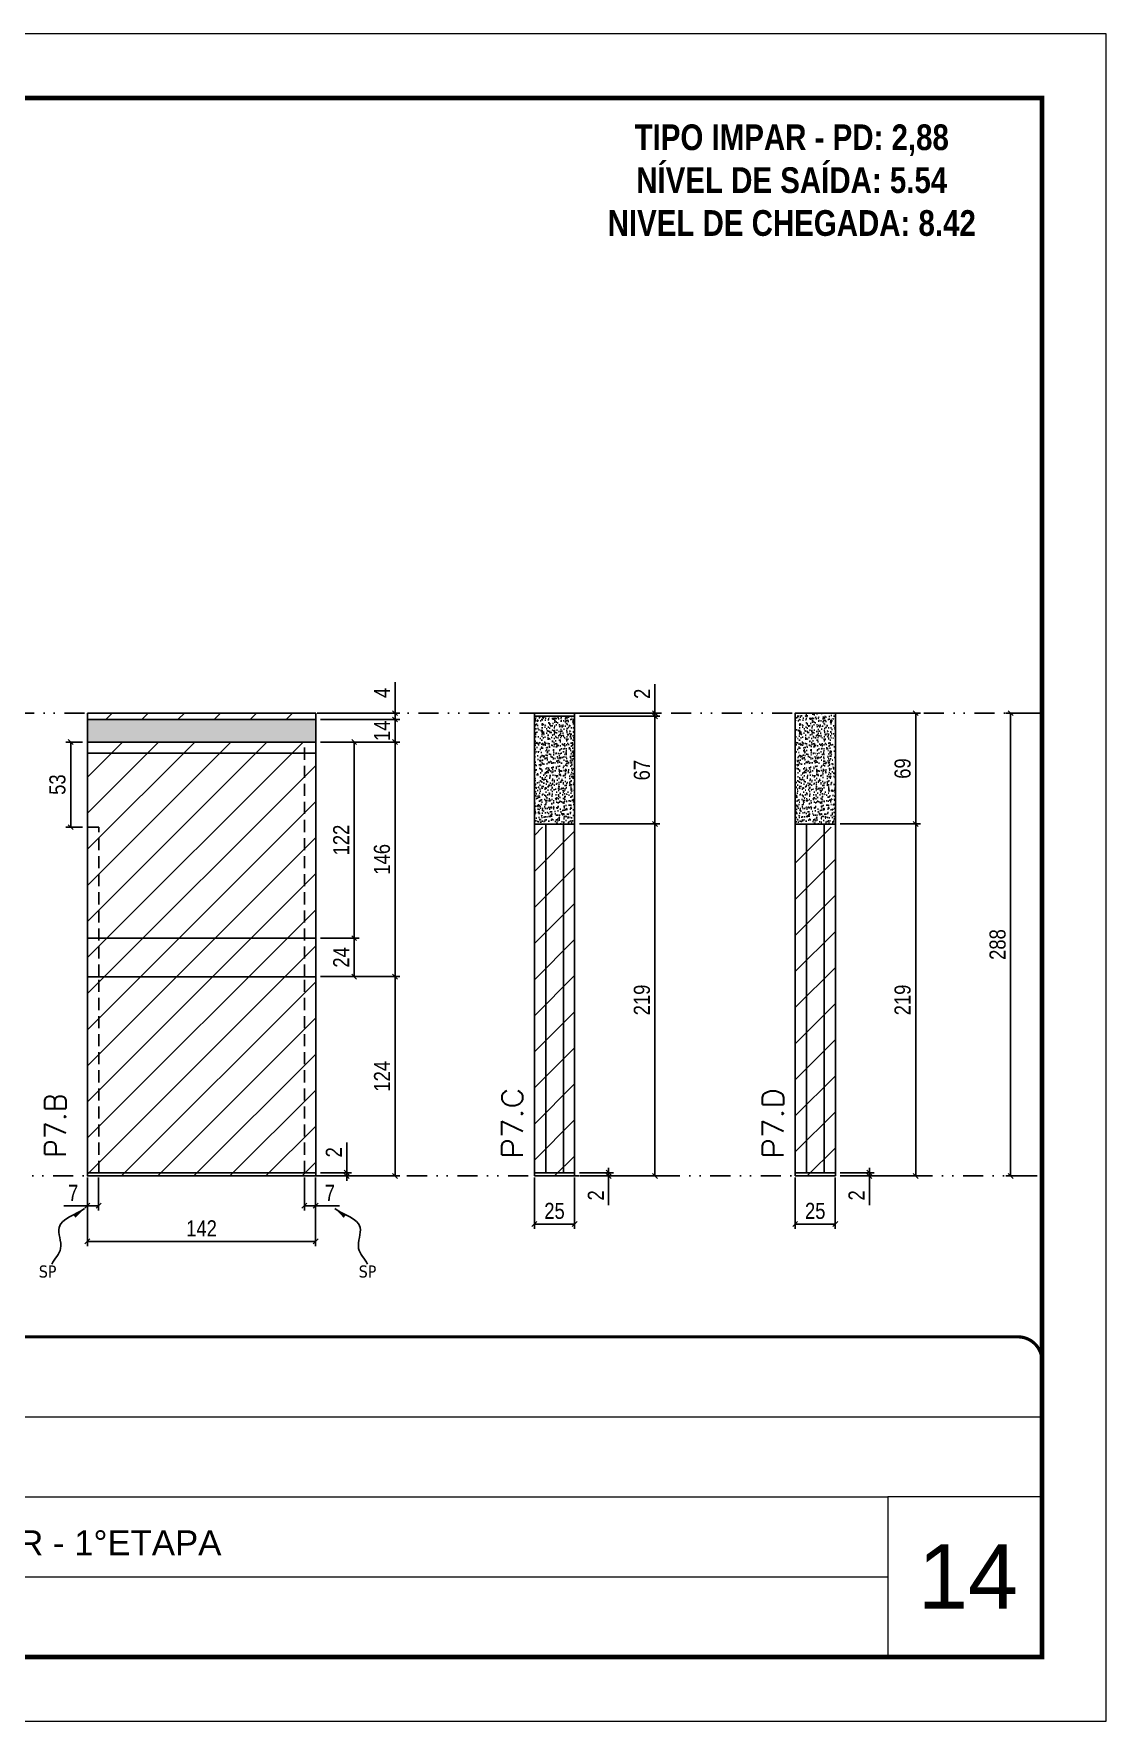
# Model space of a CAD drawing. Extents: x 14400 to 24104, y -21631 to 6985.
# Drawn here: x 16830 to 17497, y 2489 to 3539 of the extents above; entities that cross this region are included whole.
import ezdxf

# ---------------------------------------------------------------- set-up
doc = ezdxf.new("R2010")
doc.units = 0
for name, pattern in [('CONTINUO', [0]), ('DASHED', [0.75, 0.5, -0.25]), ('DIVIDE2', [0.625, 0.25, -0.125, 0, -0.125, 0, -0.125]), ('HIDDEN', [0.375, 0.25, -0.125])]:
    doc.linetypes.add(name, pattern=pattern)
for name, color, linetype, lineweight in [('CARIMBO', 255, 'Continuous', 9), ('Folhas', 255, 'Continuous', 9), ('Hachura', 251, 'Continuous', 9), ('SARRAFO DE PRESSAO', 251, 'DASHED', 9), ('Texto Seção', 7, 'Continuous', 15)]:
    doc.layers.add(name, color=color, linetype=linetype, lineweight=lineweight)
for name, color, linetype in [('COTA', 241, 'Continuous'), ('NOMENCLATURA', 7, 'Continuous'), ('Nível', 160, 'Continuous'), ('Painéis', 200, 'Continuous'), ('SARR_2.2x7', 40, 'Continuous'), ('Sarrafo de Pressão', 42, 'HIDDEN'), ('texto', 7, 'Continuous')]:
    doc.layers.add(name, color=color, linetype=linetype)
doc.styles.add('ARIAL', font='arial.ttf')
doc.styles.add('COTA TECNICA', font='techl___.ttf', dxfattribs={"height": 10})
doc.styles.add('COTA TECNICA-50', font='techl___.ttf', dxfattribs={"height": 10})
doc.styles.add('REGUA-120', font='ROMANS.shx', dxfattribs={"height": 15})
doc.styles.add('ROMANC', font='techb___.ttf', dxfattribs={"height": 2.5})
doc.styles.get("Standard").update_dxf_attribs({"font": 'arial.ttf'})
doc.dimstyles.new('COTA PAINEL-50', dxfattribs={"dimtxt": 10, "dimasz": 3, "dimexe": 3, "dimexo": 3, "dimgap": 3, "dimtad": 1, "dimdec": 1, "dimzin": 12, "dimdsep": 46, "dimtxsty": 'COTA TECNICA-50', "dimblk1": 'OBLIQUE', "dimblk2": 'OBLIQUE', "dimsah": 1, "dimcen": 0.9, "dimclrd": 4, "dimclre": 4, "dimclrt": 240, "dimadec": 1, "dimazin": 3, "dimtfac": 1, "dimtdec": 1, "dimtmove": 0, "dimatfit": 3, "dimfxl": 1, "dimtolj": 1, "dimtzin": 12, "dimarcsym": 0})
doc.dimstyles.new('PAINEL', dxfattribs={"dimtxt": 10, "dimasz": 3, "dimexe": 3, "dimexo": 3, "dimgap": 3, "dimtad": 1, "dimdec": 1, "dimzin": 12, "dimdsep": 46, "dimtxsty": 'COTA TECNICA', "dimblk1": 'OBLIQUE', "dimblk2": 'OBLIQUE', "dimsah": 1, "dimcen": 0.9, "dimclrd": 4, "dimclre": 4, "dimclrt": 240, "dimadec": 1, "dimazin": 3, "dimtfac": 1, "dimtdec": 1, "dimtmove": 0, "dimatfit": 3, "dimfxl": 1, "dimtolj": 1, "dimtzin": 12, "dimarcsym": 0})
doc.dimstyles.get("Standard").update_dxf_attribs({"dimtxt": 0.18, "dimasz": 0.18, "dimexe": 0.18, "dimexo": 0.0625, "dimgap": 0.09, "dimtad": 0, "dimtih": 1, "dimtoh": 1, "dimdec": 4, "dimzin": 0, "dimdsep": 46, "dimtxsty": 'Standard', "dimcen": 0.09, "dimadec": 0, "dimazin": 0, "dimtfac": 1, "dimtdec": 4, "dimtofl": 0, "dimtmove": 0, "dimatfit": 3, "dimfxl": 1, "dimtolj": 1, "dimtzin": 0, "dimarcsym": 0})

# ---------------------------------------------------------------- blocks, each defined once
blk = doc.blocks.new('9999999999')
at = {"color": 30, "linetype": 'CONTINUO'}
for p, q in [((98564.6, 34379.6), (99584, 34379.6)), ((98564.6, 34329.8), (99488, 34329.8)), ((99584, 34329.8), (99488, 34329.8)), ((99488, 34329.8), (99488, 34230.2)), ((98564.6, 34280), (99488, 34280))]:
    blk.add_line(p, q, dxfattribs=at)
at = {"color": 30, "linetype": 'CONTINUO', "const_width": 2}
blk.add_lwpolyline([(99584, 34230.2), (99584, 34414.4, 0.414214), (99569, 34429.4), (98229, 34429.4, 0.414214), (98214, 34414.4), (98214, 34245.2, 0.414214), (98229, 34230.2), (99584, 34230.2)], format="xyb", dxfattribs=at)
at = {"layer": 'Folhas'}
blk.add_lwpolyline([(98139, 34190.2), (99624, 34190.2), (99624, 35240.2), (98139, 35240.2)], close=True, dxfattribs=at)
at = {"layer": 'Folhas', "color": 30, "const_width": 3}
blk.add_lwpolyline([(98214, 34230.2), (99584, 34230.2), (99584, 35200.2), (98214, 35200.2)], close=True, dxfattribs=at)
at = {"color": 7, "linetype": 'Continuous', "ltscale": 5, "style": 'ARIAL'}
blk.add_text('TIPO IMPAR - 1°ETAPA', height=15.483, dxfattribs=at).set_placement((98837.7, 34293.5))
blk = doc.blocks.new('_Oblique')
at = {"color": 0, "linetype": 'ByBlock', "lineweight": -2}
blk.add_line((-0.5, -0.5), (0.5, 0.5), dxfattribs=at)
blk = doc.blocks.new('*D843')
at = {"layer": 'COTA', "color": 4, "lineweight": -2, "transparency": 16777216}
for p, q in [((17141.2, 2827.3), (17141.2, 2795.4)), ((17166.2, 2827.3), (17166.2, 2795.4)), ((17141.2, 2798.4), (17166.2, 2798.4))]:
    blk.add_line(p, q, dxfattribs=at)
at = {"layer": 'Defpoints', "color": 0, "transparency": 16777216}
for p in [(17141.2, 2830.3), (17166.2, 2830.3), (17166.2, 2798.4)]:
    blk.add_point(p, dxfattribs=at)
at = {"layer": 'COTA', "color": 4, "lineweight": -2, "transparency": 16777216, "xscale": 3, "yscale": 3, "zscale": 3, "rotation": 180}
blk.add_blockref('_Oblique', (17141.2, 2798.4), dxfattribs=at)
at = {"layer": 'COTA', "color": 4, "lineweight": -2, "transparency": 16777216, "xscale": 3, "yscale": 3, "zscale": 3}
blk.add_blockref('_Oblique', (17166.2, 2798.4), dxfattribs=at)
at = {"layer": 'COTA', "color": 240, "transparency": 16777216, "insert": (17153.7, 2806.5), "char_height": 10, "attachment_point": 5, "style": 'COTA TECNICA'}
blk.add_mtext('\\A1;25', dxfattribs=at)
blk = doc.blocks.new('*D844')
at = {"layer": 'COTA', "color": 4, "lineweight": -2, "transparency": 16777216}
for p, q in [((17169.2, 2830.3), (17190.4, 2830.3)), ((17169.2, 2828.3), (17190.4, 2828.3)), ((17187.4, 2830.3), (17187.4, 2833.3)), ((17187.4, 2830.3), (17187.4, 2828.3)), ((17187.4, 2828.3), (17187.4, 2810.2))]:
    blk.add_line(p, q, dxfattribs=at)
at = {"layer": 'Defpoints', "color": 0, "transparency": 16777216}
for p in [(17166.2, 2830.3), (17166.2, 2828.3), (17187.4, 2830.3)]:
    blk.add_point(p, dxfattribs=at)
at = {"layer": 'COTA', "color": 4, "lineweight": -2, "transparency": 16777216, "xscale": 3, "yscale": 3, "zscale": 3}
for p, rotation in [((17187.4, 2830.3), 270), ((17187.4, 2828.3), 90)]:
    blk.add_blockref('_Oblique', p, dxfattribs=dict(at, rotation=rotation))
at = {"layer": 'COTA', "color": 240, "transparency": 16777216, "insert": (17179.4, 2816.2), "char_height": 10, "attachment_point": 5, "rotation": 90, "style": 'COTA TECNICA-50'}
blk.add_mtext('\\A1;2', dxfattribs=at)
blk = doc.blocks.new('*D845')
at = {"layer": 'COTA', "color": 4, "lineweight": -2, "transparency": 16777216}
for p, q in [((17169.2, 3047.3), (17219.2, 3047.3)), ((17216.2, 2828.3), (17216.2, 3047.3)), ((17169.2, 2828.3), (17219.2, 2828.3))]:
    blk.add_line(p, q, dxfattribs=at)
at = {"layer": 'Defpoints', "color": 0, "transparency": 16777216}
for p in [(17166.2, 3047.3), (17216.2, 3047.3), (17166.2, 2828.3)]:
    blk.add_point(p, dxfattribs=at)
at = {"layer": 'COTA', "color": 4, "lineweight": -2, "transparency": 16777216, "xscale": 3, "yscale": 3, "zscale": 3}
for p, rotation in [((17216.2, 3047.3), 90), ((17216.2, 2828.3), 270)]:
    blk.add_blockref('_Oblique', p, dxfattribs=dict(at, rotation=rotation))
at = {"layer": 'COTA', "color": 240, "transparency": 16777216, "insert": (17208.1, 2937.8), "char_height": 10, "attachment_point": 5, "rotation": 90, "style": 'COTA TECNICA-50'}
blk.add_mtext('\\A1;219', dxfattribs=at)
blk = doc.blocks.new('*D853')
at = {"layer": 'COTA', "color": 4, "lineweight": -2, "transparency": 16777216}
for p, q in [((17169.2, 3114.3), (17219.2, 3114.3)), ((17216.2, 3047.3), (17216.2, 3114.3)), ((17169.2, 3047.3), (17219.2, 3047.3))]:
    blk.add_line(p, q, dxfattribs=at)
at = {"layer": 'Defpoints', "color": 0, "transparency": 16777216}
for p in [(17166.2, 3114.3), (17216.2, 3114.3), (17166.2, 3047.3)]:
    blk.add_point(p, dxfattribs=at)
at = {"layer": 'COTA', "color": 4, "lineweight": -2, "transparency": 16777216, "xscale": 3, "yscale": 3, "zscale": 3}
for p, rotation in [((17216.2, 3114.3), 90), ((17216.2, 3047.3), 270)]:
    blk.add_blockref('_Oblique', p, dxfattribs=dict(at, rotation=rotation))
at = {"layer": 'COTA', "color": 240, "transparency": 16777216, "insert": (17208.1, 3080.8), "char_height": 10, "attachment_point": 5, "rotation": 90, "style": 'COTA TECNICA'}
blk.add_mtext('\\A1;67', dxfattribs=at)
blk = doc.blocks.new('*D846')
at = {"layer": 'COTA', "color": 4, "lineweight": -2, "transparency": 16777216}
for p, q in [((16863.1, 2827.3), (16863.1, 2784.6)), ((17005.1, 2827.3), (17005.1, 2784.6)), ((17005.1, 2787.6), (16863.1, 2787.6))]:
    blk.add_line(p, q, dxfattribs=at)
at = {"layer": 'Defpoints', "color": 0, "transparency": 16777216}
for p in [(16863.1, 2830.3), (17005.1, 2830.3), (16863.1, 2787.6)]:
    blk.add_point(p, dxfattribs=at)
at = {"layer": 'COTA', "color": 4, "lineweight": -2, "transparency": 16777216, "xscale": 3, "yscale": 3, "zscale": 3, "rotation": 180}
blk.add_blockref('_Oblique', (16863.1, 2787.6), dxfattribs=at)
at = {"layer": 'COTA', "color": 4, "lineweight": -2, "transparency": 16777216, "xscale": 3, "yscale": 3, "zscale": 3}
blk.add_blockref('_Oblique', (17005.1, 2787.6), dxfattribs=at)
at = {"layer": 'COTA', "color": 240, "transparency": 16777216, "insert": (16934.1, 2795.7), "char_height": 10, "attachment_point": 5, "style": 'COTA TECNICA'}
blk.add_mtext('\\A1;142', dxfattribs=at)
blk = doc.blocks.new('*D847')
at = {"layer": 'COTA', "color": 4, "lineweight": -2, "transparency": 16777216}
for p, q in [((16998.1, 2827.3), (16998.1, 2806.8)), ((17005.1, 2825.3), (17005.1, 2806.8)), ((16998.1, 2809.8), (17005.1, 2809.8)), ((17005.1, 2809.8), (17019.9, 2809.8))]:
    blk.add_line(p, q, dxfattribs=at)
at = {"layer": 'Defpoints', "color": 0, "transparency": 16777216}
for p in [(16998.1, 2830.3), (17005.1, 2828.3), (17005.1, 2809.8)]:
    blk.add_point(p, dxfattribs=at)
at = {"layer": 'COTA', "color": 4, "lineweight": -2, "transparency": 16777216, "xscale": 3, "yscale": 3, "zscale": 3, "rotation": 180}
blk.add_blockref('_Oblique', (16998.1, 2809.8), dxfattribs=at)
at = {"layer": 'COTA', "color": 4, "lineweight": -2, "transparency": 16777216, "xscale": 3, "yscale": 3, "zscale": 3}
blk.add_blockref('_Oblique', (17005.1, 2809.8), dxfattribs=at)
at = {"layer": 'COTA', "color": 240, "transparency": 16777216, "insert": (17014, 2817.8), "char_height": 10, "attachment_point": 5, "style": 'COTA TECNICA-50'}
blk.add_mtext('\\A1;7', dxfattribs=at)
blk = doc.blocks.new('*D848')
at = {"layer": 'COTA', "color": 4, "lineweight": -2, "transparency": 16777216}
for p, q in [((16863.1, 2825.3), (16863.1, 2806.8)), ((16870.1, 2827.3), (16870.1, 2806.8)), ((16863.1, 2809.8), (16848.4, 2809.8)), ((16870.1, 2809.8), (16863.1, 2809.8))]:
    blk.add_line(p, q, dxfattribs=at)
at = {"layer": 'Defpoints', "color": 0, "transparency": 16777216}
for p in [(16863.1, 2828.3), (16870.1, 2830.3), (16863.1, 2809.8)]:
    blk.add_point(p, dxfattribs=at)
at = {"layer": 'COTA', "color": 4, "lineweight": -2, "transparency": 16777216, "xscale": 3, "yscale": 3, "zscale": 3, "rotation": 180}
blk.add_blockref('_Oblique', (16863.1, 2809.8), dxfattribs=at)
at = {"layer": 'COTA', "color": 4, "lineweight": -2, "transparency": 16777216, "xscale": 3, "yscale": 3, "zscale": 3}
blk.add_blockref('_Oblique', (16870.1, 2809.8), dxfattribs=at)
at = {"layer": 'COTA', "color": 240, "transparency": 16777216, "insert": (16854.3, 2817.8), "char_height": 10, "attachment_point": 5, "style": 'COTA TECNICA-50'}
blk.add_mtext('\\A1;7', dxfattribs=at)
blk = doc.blocks.new('*D859')
at = {"layer": 'COTA', "color": 4, "linetype": 'ByBlock', "lineweight": -2, "transparency": 16777216}
for p, q in [((17008.1, 2952.3), (17057.5, 2952.3)), ((17054.5, 2828.3), (17054.5, 2952.3)), ((17008.1, 2828.3), (17057.5, 2828.3))]:
    blk.add_line(p, q, dxfattribs=at)
at = {"layer": 'Defpoints', "color": 0, "linetype": 'ByBlock', "transparency": 16777216}
for p in [(17005.1, 2952.3), (17054.5, 2952.3), (17005.1, 2828.3)]:
    blk.add_point(p, dxfattribs=at)
at = {"layer": 'COTA', "color": 4, "linetype": 'ByBlock', "lineweight": -2, "transparency": 16777216, "xscale": 3, "yscale": 3, "zscale": 3}
for p, rotation in [((17054.5, 2952.3), 90), ((17054.5, 2828.3), 270)]:
    blk.add_blockref('_Oblique', p, dxfattribs=dict(at, rotation=rotation))
at = {"layer": 'COTA', "color": 240, "linetype": 'ByBlock', "transparency": 16777216, "insert": (17046.4, 2890.3), "char_height": 10, "attachment_point": 5, "rotation": 90, "style": 'COTA TECNICA'}
blk.add_mtext('\\A1;124', dxfattribs=at)
blk = doc.blocks.new('*D849')
at = {"layer": 'COTA', "color": 4, "lineweight": -2, "transparency": 16777216}
for p, q in [((17024.4, 2830.3), (17024.4, 2849.1)), ((17008.1, 2830.3), (17027.4, 2830.3)), ((17008.1, 2828.3), (17027.4, 2828.3)), ((17024.4, 2828.3), (17024.4, 2830.3)), ((17024.4, 2828.3), (17024.4, 2825.3))]:
    blk.add_line(p, q, dxfattribs=at)
at = {"layer": 'Defpoints', "color": 0, "transparency": 16777216}
for p in [(17005.1, 2830.3), (17005.1, 2828.3), (17024.4, 2828.3)]:
    blk.add_point(p, dxfattribs=at)
at = {"layer": 'COTA', "color": 4, "lineweight": -2, "transparency": 16777216, "xscale": 3, "yscale": 3, "zscale": 3}
for p, rotation in [((17024.4, 2830.3), 270), ((17024.4, 2828.3), 90)]:
    blk.add_blockref('_Oblique', p, dxfattribs=dict(at, rotation=rotation))
at = {"layer": 'COTA', "color": 240, "transparency": 16777216, "insert": (17016.4, 2843), "char_height": 10, "attachment_point": 5, "rotation": 90, "style": 'COTA TECNICA-50'}
blk.add_mtext('\\A1;2', dxfattribs=at)
blk = doc.blocks.new('*D860')
at = {"layer": 'COTA', "color": 4, "linetype": 'ByBlock', "lineweight": -2, "transparency": 16777216}
for p, q in [((17008.1, 2952.3), (17057.5, 2952.3)), ((17054.5, 2828.3), (17054.5, 2952.3)), ((17008.1, 2828.3), (17057.5, 2828.3))]:
    blk.add_line(p, q, dxfattribs=at)
at = {"layer": 'Defpoints', "color": 0, "linetype": 'ByBlock', "transparency": 16777216}
for p in [(17005.1, 2952.3), (17054.5, 2952.3), (17005.1, 2828.3)]:
    blk.add_point(p, dxfattribs=at)
at = {"layer": 'COTA', "color": 4, "linetype": 'ByBlock', "lineweight": -2, "transparency": 16777216, "xscale": 3, "yscale": 3, "zscale": 3}
for p, rotation in [((17054.5, 2952.3), 90), ((17054.5, 2828.3), 270)]:
    blk.add_blockref('_Oblique', p, dxfattribs=dict(at, rotation=rotation))
at = {"layer": 'COTA', "color": 240, "linetype": 'ByBlock', "transparency": 16777216, "insert": (17046.4, 2890.3), "char_height": 10, "attachment_point": 5, "rotation": 90, "style": 'COTA TECNICA'}
blk.add_mtext('\\A1;124', dxfattribs=at)
blk = doc.blocks.new('*D850')
at = {"layer": 'COTA', "color": 4, "lineweight": -2, "transparency": 16777216}
for p, q in [((17303.4, 2827.3), (17303.4, 2795.4)), ((17328.4, 2827.3), (17328.4, 2795.4)), ((17303.4, 2798.4), (17328.4, 2798.4))]:
    blk.add_line(p, q, dxfattribs=at)
at = {"layer": 'Defpoints', "color": 0, "transparency": 16777216}
for p in [(17303.4, 2830.3), (17328.4, 2830.3), (17328.4, 2798.4)]:
    blk.add_point(p, dxfattribs=at)
at = {"layer": 'COTA', "color": 4, "lineweight": -2, "transparency": 16777216, "xscale": 3, "yscale": 3, "zscale": 3, "rotation": 180}
blk.add_blockref('_Oblique', (17303.4, 2798.4), dxfattribs=at)
at = {"layer": 'COTA', "color": 4, "lineweight": -2, "transparency": 16777216, "xscale": 3, "yscale": 3, "zscale": 3}
blk.add_blockref('_Oblique', (17328.4, 2798.4), dxfattribs=at)
at = {"layer": 'COTA', "color": 240, "transparency": 16777216, "insert": (17315.9, 2806.5), "char_height": 10, "attachment_point": 5, "style": 'COTA TECNICA'}
blk.add_mtext('\\A1;25', dxfattribs=at)
blk = doc.blocks.new('*D851')
at = {"layer": 'COTA', "color": 4, "lineweight": -2, "transparency": 16777216}
for p, q in [((17331.4, 2830.3), (17352.6, 2830.3)), ((17331.4, 2828.3), (17352.6, 2828.3)), ((17349.6, 2830.3), (17349.6, 2833.3)), ((17349.6, 2830.3), (17349.6, 2828.3)), ((17349.6, 2828.3), (17349.6, 2810.2))]:
    blk.add_line(p, q, dxfattribs=at)
at = {"layer": 'Defpoints', "color": 0, "transparency": 16777216}
for p in [(17328.4, 2830.3), (17328.4, 2828.3), (17349.6, 2830.3)]:
    blk.add_point(p, dxfattribs=at)
at = {"layer": 'COTA', "color": 4, "lineweight": -2, "transparency": 16777216, "xscale": 3, "yscale": 3, "zscale": 3}
for p, rotation in [((17349.6, 2830.3), 270), ((17349.6, 2828.3), 90)]:
    blk.add_blockref('_Oblique', p, dxfattribs=dict(at, rotation=rotation))
at = {"layer": 'COTA', "color": 240, "transparency": 16777216, "insert": (17341.6, 2816.2), "char_height": 10, "attachment_point": 5, "rotation": 90, "style": 'COTA TECNICA-50'}
blk.add_mtext('\\A1;2', dxfattribs=at)
blk = doc.blocks.new('*D852')
at = {"layer": 'COTA', "color": 4, "lineweight": -2, "transparency": 16777216}
for p, q in [((17331.4, 3047.3), (17381.4, 3047.3)), ((17378.4, 2828.3), (17378.4, 3047.3)), ((17331.4, 2828.3), (17381.4, 2828.3))]:
    blk.add_line(p, q, dxfattribs=at)
at = {"layer": 'Defpoints', "color": 0, "transparency": 16777216}
for p in [(17328.4, 3047.3), (17378.4, 3047.3), (17328.4, 2828.3)]:
    blk.add_point(p, dxfattribs=at)
at = {"layer": 'COTA', "color": 4, "lineweight": -2, "transparency": 16777216, "xscale": 3, "yscale": 3, "zscale": 3}
for p, rotation in [((17378.4, 3047.3), 90), ((17378.4, 2828.3), 270)]:
    blk.add_blockref('_Oblique', p, dxfattribs=dict(at, rotation=rotation))
at = {"layer": 'COTA', "color": 240, "transparency": 16777216, "insert": (17370.3, 2937.8), "char_height": 10, "attachment_point": 5, "rotation": 90, "style": 'COTA TECNICA-50'}
blk.add_mtext('\\A1;219', dxfattribs=at)
blk = doc.blocks.new('*D861')
at = {"layer": 'COTA', "color": 4, "lineweight": -2, "transparency": 16777216}
for p, q in [((17331.4, 3116.3), (17381.4, 3116.3)), ((17378.4, 3047.3), (17378.4, 3116.3)), ((17331.4, 3047.3), (17381.4, 3047.3))]:
    blk.add_line(p, q, dxfattribs=at)
at = {"layer": 'Defpoints', "color": 0, "transparency": 16777216}
for p in [(17328.4, 3116.3), (17378.4, 3116.3), (17328.4, 3047.3)]:
    blk.add_point(p, dxfattribs=at)
at = {"layer": 'COTA', "color": 4, "lineweight": -2, "transparency": 16777216, "xscale": 3, "yscale": 3, "zscale": 3}
for p, rotation in [((17378.4, 3116.3), 90), ((17378.4, 3047.3), 270)]:
    blk.add_blockref('_Oblique', p, dxfattribs=dict(at, rotation=rotation))
at = {"layer": 'COTA', "color": 240, "transparency": 16777216, "insert": (17370.3, 3081.8), "char_height": 10, "attachment_point": 5, "rotation": 90, "style": 'COTA TECNICA'}
blk.add_mtext('\\A1;69', dxfattribs=at)
blk = doc.blocks.new('*D862')
at = {"layer": 'COTA', "color": 4, "lineweight": -2, "transparency": 16777216}
for p, q in [((17216.2, 3116.3), (17216.2, 3134.4)), ((17169.2, 3116.3), (17219.2, 3116.3)), ((17169.2, 3114.3), (17219.2, 3114.3)), ((17216.2, 3114.3), (17216.2, 3116.3)), ((17216.2, 3114.3), (17216.2, 3111.3))]:
    blk.add_line(p, q, dxfattribs=at)
at = {"layer": 'Defpoints', "color": 0, "transparency": 16777216}
for p in [(17166.2, 3116.3), (17166.2, 3114.3), (17216.2, 3116.3)]:
    blk.add_point(p, dxfattribs=at)
at = {"layer": 'COTA', "color": 4, "lineweight": -2, "transparency": 16777216, "xscale": 3, "yscale": 3, "zscale": 3}
for p, rotation in [((17216.2, 3116.3), 270), ((17216.2, 3114.3), 90)]:
    blk.add_blockref('_Oblique', p, dxfattribs=dict(at, rotation=rotation))
at = {"layer": 'COTA', "color": 240, "transparency": 16777216, "insert": (17208.2, 3128.3), "char_height": 10, "attachment_point": 5, "rotation": 90, "style": 'COTA TECNICA'}
blk.add_mtext('\\A1;2', dxfattribs=at)
blk = doc.blocks.new('*D1966')
at = {"layer": 'COTA', "color": 4, "lineweight": -2, "transparency": 16777216}
for p, q in [((17454, 3116.3), (17434.5, 3116.3)), ((17437.5, 2828.3), (17437.5, 3116.3)), ((17454, 2828.3), (17434.5, 2828.3))]:
    blk.add_line(p, q, dxfattribs=at)
at = {"layer": 'Defpoints', "color": 0, "transparency": 16777216}
for p in [(17437.5, 3116.3), (17457, 3116.3), (17457, 2828.3)]:
    blk.add_point(p, dxfattribs=at)
at = {"layer": 'COTA', "color": 4, "lineweight": -2, "transparency": 16777216, "xscale": 3, "yscale": 3, "zscale": 3}
for p, rotation in [((17437.5, 3116.3), 90), ((17437.5, 2828.3), 270)]:
    blk.add_blockref('_Oblique', p, dxfattribs=dict(at, rotation=rotation))
at = {"layer": 'COTA', "color": 240, "transparency": 16777216, "insert": (17429.4, 2972.3), "char_height": 10, "attachment_point": 5, "rotation": 90, "style": 'COTA TECNICA'}
blk.add_mtext('\\A1;288', dxfattribs=at)
blk = doc.blocks.new('*D1967')
at = {"layer": 'COTA', "color": 4, "lineweight": -2, "transparency": 16777216}
for p, q in [((17008.1, 2976.3), (17032.1, 2976.3)), ((17029.1, 2952.3), (17029.1, 2976.3)), ((17008.1, 2952.3), (17032.1, 2952.3))]:
    blk.add_line(p, q, dxfattribs=at)
at = {"layer": 'Defpoints', "color": 0, "transparency": 16777216}
for p in [(17005.1, 2976.3), (17029.1, 2976.3), (17005.1, 2952.3)]:
    blk.add_point(p, dxfattribs=at)
at = {"layer": 'COTA', "color": 4, "lineweight": -2, "transparency": 16777216, "xscale": 3, "yscale": 3, "zscale": 3}
for p, rotation in [((17029.1, 2976.3), 90), ((17029.1, 2952.3), 270)]:
    blk.add_blockref('_Oblique', p, dxfattribs=dict(at, rotation=rotation))
at = {"layer": 'COTA', "color": 240, "transparency": 16777216, "insert": (17021, 2964.3), "char_height": 10, "attachment_point": 5, "rotation": 90, "style": 'COTA TECNICA'}
blk.add_mtext('\\A1;24', dxfattribs=at)
blk = doc.blocks.new('*D1968')
at = {"layer": 'COTA', "color": 4, "lineweight": -2, "transparency": 16777216}
for p, q in [((17008.1, 3098.3), (17032.1, 3098.3)), ((17029.1, 2976.3), (17029.1, 3098.3)), ((17008.1, 2976.3), (17032.1, 2976.3))]:
    blk.add_line(p, q, dxfattribs=at)
at = {"layer": 'Defpoints', "color": 0, "transparency": 16777216}
for p in [(17005.1, 3098.3), (17029.1, 3098.3), (17005.1, 2976.3)]:
    blk.add_point(p, dxfattribs=at)
at = {"layer": 'COTA', "color": 4, "lineweight": -2, "transparency": 16777216, "xscale": 3, "yscale": 3, "zscale": 3}
for p, rotation in [((17029.1, 3098.3), 90), ((17029.1, 2976.3), 270)]:
    blk.add_blockref('_Oblique', p, dxfattribs=dict(at, rotation=rotation))
at = {"layer": 'COTA', "color": 240, "transparency": 16777216, "insert": (17021, 3037.3), "char_height": 10, "attachment_point": 5, "rotation": 90, "style": 'COTA TECNICA'}
blk.add_mtext('\\A1;122', dxfattribs=at)
blk = doc.blocks.new('*D1969')
at = {"layer": 'COTA', "color": 4, "lineweight": -2, "transparency": 16777216}
for p, q in [((17008.1, 3112.3), (17057.5, 3112.3)), ((17054.5, 3098.3), (17054.5, 3112.3)), ((17008.1, 3098.3), (17057.5, 3098.3))]:
    blk.add_line(p, q, dxfattribs=at)
at = {"layer": 'Defpoints', "color": 0, "transparency": 16777216}
for p in [(17005.1, 3112.3), (17054.5, 3112.3), (17005.1, 3098.3)]:
    blk.add_point(p, dxfattribs=at)
at = {"layer": 'COTA', "color": 4, "lineweight": -2, "transparency": 16777216, "xscale": 3, "yscale": 3, "zscale": 3}
for p, rotation in [((17054.5, 3112.3), 90), ((17054.5, 3098.3), 270)]:
    blk.add_blockref('_Oblique', p, dxfattribs=dict(at, rotation=rotation))
at = {"layer": 'COTA', "color": 240, "transparency": 16777216, "insert": (17046.4, 3105.3), "char_height": 10, "attachment_point": 5, "rotation": 90, "style": 'COTA TECNICA'}
blk.add_mtext('\\A1;14', dxfattribs=at)
blk = doc.blocks.new('*D1970')
at = {"layer": 'COTA', "color": 4, "lineweight": -2, "transparency": 16777216}
for p, q in [((17054.5, 3116.3), (17054.5, 3135.5)), ((17008.1, 3116.3), (17057.5, 3116.3)), ((17008.1, 3112.3), (17057.5, 3112.3)), ((17054.5, 3112.3), (17054.5, 3116.3)), ((17054.5, 3112.3), (17054.5, 3109.3))]:
    blk.add_line(p, q, dxfattribs=at)
at = {"layer": 'Defpoints', "color": 0, "transparency": 16777216}
for p in [(17005.1, 3116.3), (17005.1, 3112.3), (17054.5, 3116.3)]:
    blk.add_point(p, dxfattribs=at)
at = {"layer": 'COTA', "color": 4, "lineweight": -2, "transparency": 16777216, "xscale": 3, "yscale": 3, "zscale": 3}
for p, rotation in [((17054.5, 3116.3), 270), ((17054.5, 3112.3), 90)]:
    blk.add_blockref('_Oblique', p, dxfattribs=dict(at, rotation=rotation))
at = {"layer": 'COTA', "color": 240, "transparency": 16777216, "insert": (17046.4, 3128.9), "char_height": 10, "attachment_point": 5, "rotation": 90, "style": 'COTA TECNICA'}
blk.add_mtext('\\A1;4', dxfattribs=at)
blk = doc.blocks.new('*D1971')
at = {"layer": 'COTA', "color": 4, "lineweight": -2, "transparency": 16777216}
for p, q in [((16860.1, 3098.3), (16849.7, 3098.3)), ((16852.7, 3045.3), (16852.7, 3098.3)), ((16860.1, 3045.3), (16849.7, 3045.3))]:
    blk.add_line(p, q, dxfattribs=at)
at = {"layer": 'Defpoints', "color": 0, "transparency": 16777216}
for p in [(16852.7, 3098.3), (16863.1, 3098.3), (16863.1, 3045.3)]:
    blk.add_point(p, dxfattribs=at)
at = {"layer": 'COTA', "color": 4, "lineweight": -2, "transparency": 16777216, "xscale": 3, "yscale": 3, "zscale": 3}
for p, rotation in [((16852.7, 3098.3), 90), ((16852.7, 3045.3), 270)]:
    blk.add_blockref('_Oblique', p, dxfattribs=dict(at, rotation=rotation))
at = {"layer": 'COTA', "color": 240, "transparency": 16777216, "insert": (16844.5, 3071.8), "char_height": 10, "attachment_point": 5, "rotation": 90, "style": 'COTA TECNICA'}
blk.add_mtext('\\A1;53', dxfattribs=at)
blk = doc.blocks.new('*D1972')
at = {"layer": 'COTA', "color": 4, "lineweight": -2, "transparency": 16777216}
for p, q in [((17008.1, 3098.3), (17057.5, 3098.3)), ((17054.5, 2952.3), (17054.5, 3098.3)), ((17008.1, 2952.3), (17057.5, 2952.3))]:
    blk.add_line(p, q, dxfattribs=at)
at = {"layer": 'Defpoints', "color": 0, "transparency": 16777216}
for p in [(17005.1, 3098.3), (17054.5, 3098.3), (17005.1, 2952.3)]:
    blk.add_point(p, dxfattribs=at)
at = {"layer": 'COTA', "color": 4, "lineweight": -2, "transparency": 16777216, "xscale": 3, "yscale": 3, "zscale": 3}
for p, rotation in [((17054.5, 3098.3), 90), ((17054.5, 2952.3), 270)]:
    blk.add_blockref('_Oblique', p, dxfattribs=dict(at, rotation=rotation))
at = {"layer": 'COTA', "color": 240, "transparency": 16777216, "insert": (17046.4, 3025.3), "char_height": 10, "attachment_point": 5, "rotation": 90, "style": 'COTA TECNICA'}
blk.add_mtext('\\A1;146', dxfattribs=at)

msp = doc.modelspace()

# ---------------------------------------------------------------- hatches: boundary and pattern name
at = {"layer": 'COTA'}
h = msp.add_hatch(dxfattribs=at)
h.set_pattern_fill('AR-CONC', color=256, scale=0.03)
h.set_pattern_definition([(50, (0, -2), (5.4655401, -0.4781726), [0.5715, -6.2865]), (355, (0, -2), (-1.0573026, 5.7317054), [0.4572, -5.0292175]), (100.451445, (0.4555, -2.04), (4.4082374, 5.2535326), [0.4857003, -5.3427073]), (46.1842, (0, -0.476), (8.1323712, -1.2612698), [0.85725, -9.42975]), (96.63556, (0.678, -0.581), (7.122124, 7.4227837), [0.7285507, -8.0140682]), (351.18415, (0, -0.476), (7.122124, 7.4227837), [0.685799, -7.543792]), (21, (0.762, -0.857), (4.5484317, -3.067956), [0.5715, -6.2865]), (326, (0.762, -0.857), (1.8540609, 5.525639), [0.4572, -5.0292]), (71.451445, (1.141, -1.1127), (6.4024926, 2.457683), [0.4857003, -5.3426981]), (37.5, (0, -2), (0.0926581, 2.53665117), [0, -4.96824, 0, -5.1054, 0, -5.04825]), (7.5, (0, -2), (2.00458988, 3.00541724), [0, -2.91084, 0, -4.85394, 0, -1.92405]), (327.5, (-1.6993, -2), (4.06771786, -0.17186232), [0, -1.905, 0, -5.9436, 0, -7.8867]), (317.5, (-2.4613, -2), (4.44387544, 0.7627947), [0, -2.4765, 0, -3.94716, 0, -5.6007])])
h.paths.add_polyline_path([(17005.14, 3098.29), (17005.14, 3112.29), (16863.14, 3112.29), (16863.14, 3098.29)])
h = msp.add_hatch(dxfattribs=at)
h.set_pattern_fill('AR-CONC', color=256, scale=0.03)
h.set_pattern_definition([(50, (-1593.842, -1178.575), (5.4655401, -0.4781726), [0.5715, -6.2865]), (355, (-1593.842, -1178.575), (-1.0573026, 5.7317054), [0.4572, -5.0292175]), (100.451445, (-1593.3865, -1178.615), (4.4082374, 5.2535326), [0.4857003, -5.3427073]), (46.1842, (-1593.842, -1177.051), (8.1323712, -1.2612698), [0.85725, -9.42975]), (96.635558, (-1593.164, -1177.156), (7.122124, 7.4227837), [0.7285507, -8.0140682]), (351.18415, (-1593.842, -1177.051), (7.122124, 7.4227837), [0.685799, -7.543792]), (21, (-1593.08, -1177.432), (4.5484317, -3.0679559), [0.5715, -6.2865]), (326, (-1593.08, -1177.432), (1.8540609, 5.525639), [0.4572, -5.0292]), (71.451445, (-1592.701, -1177.688), (6.4024926, 2.457683), [0.4857003, -5.3426981]), (37.5, (-1593.842, -1178.5751), (0.0926581, 2.53665117), [0, -4.96824, 0, -5.1054, 0, -5.04825]), (7.5, (-1593.842, -1178.575), (2.00458988, 3.00541724), [0, -2.91084, 0, -4.85394, 0, -1.92405]), (327.5, (-1595.5412, -1178.5751), (4.06771786, -0.17186232), [0, -1.905, 0, -5.9436, 0, -7.8867]), (317.5, (-1596.3032, -1178.575), (4.44387544, 0.7627947), [0, -2.4765, 0, -3.94716, 0, -5.6007])])
h.paths.add_polyline_path([(17166.21, 3114.29), (17141.21, 3114.29), (17141.21, 3047.29), (17166.21, 3047.29)])
h = msp.add_hatch(dxfattribs=at)
h.set_pattern_fill('AR-CONC', color=256, scale=0.03)
h.set_pattern_definition([(50, (-1433.617, -1178.575), (5.4655401, -0.4781726), [0.5715, -6.2865]), (355, (-1433.617, -1178.575), (-1.0573026, 5.7317054), [0.4572, -5.0292175]), (100.451445, (-1433.1617, -1178.615), (4.4082374, 5.2535326), [0.4857003, -5.3427073]), (46.1842, (-1433.617, -1177.051), (8.1323712, -1.2612698), [0.85725, -9.42975]), (96.635558, (-1432.9394, -1177.156), (7.122124, 7.4227837), [0.7285507, -8.0140682]), (351.18415, (-1433.617, -1177.051), (7.122124, 7.4227837), [0.685799, -7.543792]), (21, (-1432.855, -1177.432), (4.5484317, -3.0679559), [0.5715, -6.2865]), (326, (-1432.855, -1177.432), (1.8540609, 5.525639), [0.4572, -5.0292]), (71.451445, (-1432.476, -1177.688), (6.4024926, 2.457683), [0.4857003, -5.3426981]), (37.5, (-1433.6171, -1178.5751), (0.0926581, 2.53665117), [0, -4.96824, 0, -5.1054, 0, -5.04825]), (7.5, (-1433.617, -1178.575), (2.00458988, 3.00541724), [0, -2.91084, 0, -4.85394, 0, -1.92405]), (327.5, (-1435.3164, -1178.5751), (4.06771786, -0.17186232), [0, -1.905, 0, -5.9436, 0, -7.8867]), (317.5, (-1436.0784, -1178.575), (4.44387544, 0.7627947), [0, -2.4765, 0, -3.94716, 0, -5.6007])])
h.paths.add_polyline_path([(17328.44, 3116.29), (17303.44, 3116.29), (17303.44, 3047.29), (17328.44, 3047.29)])
at = {"layer": 'Hachura', "linetype": 'ByBlock'}
h = msp.add_hatch(dxfattribs=at)
h.set_pattern_fill('ANSI31', color=256, scale=5)
h.set_pattern_definition([(45, (0, -2), (-11.22532, 11.22532), [])])
h.paths.add_polyline_path([(16709.01, 3045.29), (16567.01, 3045.29), (16567.01, 2950.29), (16709.01, 2950.29)])
h.paths.add_polyline_path([(16709.01, 2950.29), (16567.01, 2950.29), (16567.01, 2828.29), (16709.01, 2828.29)])
h.paths.add_polyline_path([(17005.14, 2950.29), (16863.14, 2950.29), (16863.14, 2828.29), (17005.14, 2828.29)])
h.paths.add_polyline_path([(17005.14, 2976.29), (16863.14, 2976.29), (16863.14, 2950.29), (17005.14, 2950.29)])
h.paths.add_polyline_path([(17005.14, 3098.29), (16863.14, 3098.29), (16863.14, 2976.29), (17005.14, 2976.29)])
h.paths.add_polyline_path([(17166.21, 3045.29), (17141.21, 3045.29), (17141.21, 2828.29), (17166.21, 2828.29)])
h.paths.add_polyline_path([(17328.44, 3045.29), (17303.44, 3045.29), (17303.44, 2828.29), (17328.44, 2828.29)])
h.paths.add_polyline_path([(17166.21, 3114.29), (17141.21, 3114.29), (17141.21, 3112.29), (17166.21, 3112.29)])
h = msp.add_hatch(dxfattribs=at)
h.set_pattern_fill('ANSI31', color=256, scale=5)
h.paths.add_polyline_path([(17005.14, 3116.29), (16863.14, 3116.29), (16863.14, 3112.29), (17005.14, 3112.29)])

# ---------------------------------------------------------------- linework, layer by layer
at = {"layer": 'COTA'}
for p, q in [((16863.14, 3098.29), (16863.14, 3112.29)), ((17005.14, 3098.29), (17005.14, 3112.29)), ((16870.14, 3045.29), (16863.14, 3045.29))]:
    msp.add_line(p, q, dxfattribs=at)
for points in [[(17141.21, 3047.29), (17166.21, 3047.29), (17166.21, 3114.29), (17141.21, 3114.29)], [(17303.44, 3047.29), (17328.44, 3047.29), (17328.44, 3116.29), (17303.44, 3116.29)]]:
    msp.add_lwpolyline(points, close=True, dxfattribs=at)
at = {"layer": 'Nível', "color": 4, "linetype": 'DIVIDE2', "ltscale": 50}
for p, q in [((16534.36, 3116.29), (17456.97, 3116.29)), ((16086.97, 2828.29), (17456.97, 2828.29))]:
    msp.add_line(p, q, dxfattribs=at)
at = {"layer": 'Painéis'}
for p, q in [((17005.14, 3116.29), (16863.14, 3116.29)), ((16863.14, 3112.29), (16863.14, 3116.29)), ((17005.14, 3112.29), (16863.14, 3112.29)), ((17005.14, 3112.29), (17005.14, 3116.29)), ((16863.14, 3098.29), (16863.14, 2830.29)), ((17005.14, 3098.29), (16863.14, 3098.29)), ((17005.14, 2830.29), (17005.14, 3098.29)), ((17141.21, 3047.29), (17141.21, 2830.29)), ((17141.21, 3047.29), (17166.21, 3047.29)), ((17166.21, 3047.29), (17166.21, 2830.29)), ((17303.44, 3047.29), (17303.44, 2830.29)), ((17303.44, 3047.29), (17328.44, 3047.29)), ((17328.44, 3047.29), (17328.44, 2830.29)), ((17005.14, 2976.29), (16863.14, 2976.29)), ((17005.14, 2952.29), (16863.14, 2952.29)), ((16863.14, 2830.29), (17005.14, 2830.29)), ((17141.21, 2830.29), (17166.21, 2830.29)), ((17141.21, 2828.29), (17141.21, 2830.29)), ((17166.21, 2828.29), (17141.21, 2828.29)), ((17166.21, 2830.29), (17166.21, 2828.29)), ((17303.44, 2830.29), (17328.44, 2830.29)), ((17303.44, 2828.29), (17303.44, 2830.29)), ((17328.44, 2828.29), (17303.44, 2828.29)), ((17328.44, 2830.29), (17328.44, 2828.29))]:
    msp.add_line(p, q, dxfattribs=at)
for points in [[(17141.21, 3114.29), (17166.21, 3114.29), (17166.21, 3116.29), (17141.21, 3116.29)], [(17005.14, 2830.29), (16863.14, 2830.29), (16863.14, 2828.29), (17005.14, 2828.29)]]:
    msp.add_lwpolyline(points, close=True, dxfattribs=at)
at = {"layer": 'SARR_2.2x7'}
for p, q in [((17005.14, 3091.29), (16863.14, 3091.29)), ((17148.21, 3047.29), (17148.21, 2830.29)), ((17159.21, 3047.29), (17159.21, 2830.29)), ((17310.44, 3047.29), (17310.44, 2830.29)), ((17321.44, 3047.29), (17321.44, 2830.29))]:
    msp.add_line(p, q, dxfattribs=at)
at = {"layer": 'Sarrafo de Pressão', "ltscale": 30}
for p, q in [((16998.14, 2952.29), (16998.14, 3098.29)), ((16870.14, 2952.29), (16870.14, 3045.29)), ((16870.14, 2830.29), (16870.14, 2952.29)), ((16998.14, 2830.29), (16998.14, 2952.29))]:
    msp.add_line(p, q, dxfattribs=at)

# ---------------------------------------------------------------- block references
at = {"layer": 'SARRAFO DE PRESSAO', "color": 6, "linetype": 'ByBlock'}
msp.add_blockref('9999999999', (-82127.01, -31701.2), dxfattribs=at)

# ---------------------------------------------------------------- texts
at = {"layer": 'CARIMBO', "style": 'ARIAL'}
msp.add_text('14', height=40, dxfattribs=at).set_placement((17379.83, 2559.15))
at = {"layer": 'NOMENCLATURA', "color": 2, "insert": (17301.29, 3482.59), "char_height": 16, "attachment_point": 2, "style": 'ROMANC'}
msp.add_mtext_dynamic_manual_height_columns('TIPO IMPAR - PD: 2,88\\PNÍVEL DE SAÍDA: 5.54\\PNIVEL DE CHEGADA: 8.42', width=432.3511, gutter_width=1, heights=[0], dxfattribs=at)
at = {"layer": 'texto', "color": 0, "char_height": 7.5, "attachment_point": 5}
for insert in [(16838.36, 2768.79), (17037.39, 2768.79)]:
    msp.add_mtext('{\\fTahoma|b0|i0|c0|p34;\\C4;SP}', dxfattribs=dict(at, insert=insert))
at = {"layer": 'Texto Seção', "style": 'REGUA-120', "width": 1.1}
for s, p in [('P7.C', (17133.96, 2839.05)), ('P7.D', (17296.19, 2839.05))]:
    msp.add_text(s, height=13, rotation=90, dxfattribs=at).set_placement(p)
at = {"layer": 'Texto Seção', "insert": (16849.67, 2839.54), "char_height": 13, "width": 285.3299, "attachment_point": 7, "rotation": 90, "style": 'REGUA-120'}
msp.add_mtext('P7.B', dxfattribs=at)

# ---------------------------------------------------------------- dimensions: what is measured, and where the dimension line sits
at = {"layer": 'COTA'}
for base, p1, p2, angle, dimstyle, picture, middle in [((17054.51, 3116.29), (17005.14, 3112.29), (17005.14, 3116.29), 90, 'PAINEL', '*D1970', (17046.43, 3128.9)), ((17216.2, 3116.29), (17166.21, 3114.29), (17166.21, 3116.29), 90, 'PAINEL', '*D862', (17208.2, 3128.34)), ((17216.2, 3114.29), (17166.21, 3047.29), (17166.21, 3114.29), 90, 'PAINEL', '*D853', (17208.1, 3080.79)), ((17378.43, 3116.29), (17328.44, 3047.29), (17328.44, 3116.29), 90, 'PAINEL', '*D861', (17370.29, 3081.79)), ((17437.51, 3116.29), (17456.97, 2828.29), (17456.97, 3116.29), 90, 'PAINEL', '*D1966', (17429.42, 2972.29)), ((16852.73, 3098.29), (16863.14, 3045.29), (16863.14, 3098.29), 90, 'PAINEL', '*D1971', (16844.51, 3071.79)), ((17054.51, 3098.29), (17005.14, 2952.29), (17005.14, 3098.29), 90, 'PAINEL', '*D1972', (17046.4, 3025.29)), ((17216.2, 3047.29), (17166.21, 2828.29), (17166.21, 3047.29), 90, 'COTA PAINEL-50', '*D845', (17208.11, 2937.79)), ((17378.43, 3047.29), (17328.44, 2828.29), (17328.44, 3047.29), 90, 'COTA PAINEL-50', '*D852', (17370.34, 2937.79)), ((17029.07, 2976.29), (17005.14, 2952.29), (17005.14, 2976.29), 90, 'PAINEL', '*D1967', (17021, 2964.29)), ((16863.14, 2809.78), (16870.14, 2830.29), (16863.14, 2828.29), 180, 'COTA PAINEL-50', '*D848', (16854.27, 2817.85))]:
    dim = msp.add_linear_dim(base=base, p1=p1, p2=p2, angle=angle, dimstyle=dimstyle, dxfattribs=at)
    dim.commit()
    dim.dimension.update_dxf_attribs({"geometry": picture, "text_midpoint": middle})
for base, p1, p2, dimstyle, picture, middle in [((17054.51, 3112.29), (17005.14, 3098.29), (17005.14, 3112.29), 'PAINEL', '*D1969', (17054.51, 3105.29)), ((17024.4, 2828.29), (17005.14, 2830.29), (17005.14, 2828.29), 'COTA PAINEL-50', '*D849', (17024.4, 2843.03)), ((17187.4, 2830.29), (17166.21, 2828.29), (17166.21, 2830.29), 'COTA PAINEL-50', '*D844', (17187.4, 2816.23)), ((17349.63, 2830.29), (17328.44, 2828.29), (17328.44, 2830.29), 'COTA PAINEL-50', '*D851', (17349.63, 2816.23))]:
    dim = msp.add_linear_dim(base=base, p1=p1, p2=p2, angle=90, dimstyle=dimstyle, dxfattribs=at)
    dim.commit()
    dim.dimension.update_dxf_attribs({"geometry": picture, "text_midpoint": middle, "dimtype": 160})
for base, p1, p2, angle, override, picture, middle in [((17029.07, 3098.29), (17005.14, 2976.29), (17005.14, 3098.29), 90, {"dimtmove": 1}, '*D1968', (17021.02, 3037.29)), ((16863.14, 2787.61), (17005.14, 2830.29), (16863.14, 2830.29), 180, {"dimarcsym": 2}, '*D846', (16934.14, 2795.68))]:
    dim = msp.add_linear_dim(base=base, p1=p1, p2=p2, angle=angle, dimstyle='PAINEL', override=override, dxfattribs=at)
    dim.commit()
    dim.dimension.update_dxf_attribs({"geometry": picture, "text_midpoint": middle})
at = {"layer": 'COTA', "linetype": 'ByBlock'}
for picture in ['*D859', '*D860']:
    dim = msp.add_aligned_dim(p1=(17005.14, 2828.29), p2=(17005.14, 2952.29), distance=-49.37, dimstyle='PAINEL', dxfattribs=at)
    dim.commit()
    dim.dimension.update_dxf_attribs({"geometry": picture, "text_midpoint": (17046.43, 2890.29)})
at = {"layer": 'COTA'}
dim = msp.add_linear_dim(base=(17005.14, 2809.78), p1=(16998.14, 2830.29), p2=(17005.14, 2828.29), dimstyle='COTA PAINEL-50', dxfattribs=at)
dim.commit()
dim.dimension.update_dxf_attribs({"geometry": '*D847', "text_midpoint": (17014, 2817.85)})
for base, p1, p2, picture, middle in [((17166.21, 2798.39), (17141.21, 2830.29), (17166.21, 2830.29), '*D843', (17153.71, 2806.5)), ((17328.44, 2798.39), (17303.44, 2830.29), (17328.44, 2830.29), '*D850', (17315.94, 2806.5))]:
    dim = msp.add_linear_dim(base=base, p1=p1, p2=p2, dimstyle='PAINEL', override={"dimarcsym": 2}, dxfattribs=at)
    dim.commit()
    dim.dimension.update_dxf_attribs({"geometry": picture, "text_midpoint": middle})

# ---------------------------------------------------------------- leaders
at = {"layer": 'COTA', "path_type": 1}
for points in [[(16861.31, 2808.1), (16845.52, 2796.27), (16846.45, 2783.26), (16840.9, 2773.48)], [(17016.97, 2808.1), (17032.75, 2796.27), (17031.83, 2783.26), (17037.38, 2773.48)]]:
    msp.add_leader(points, dimstyle='Standard', override={"dimasz": 8}, dxfattribs=at)

doc.saveas('drawing.dxf')
